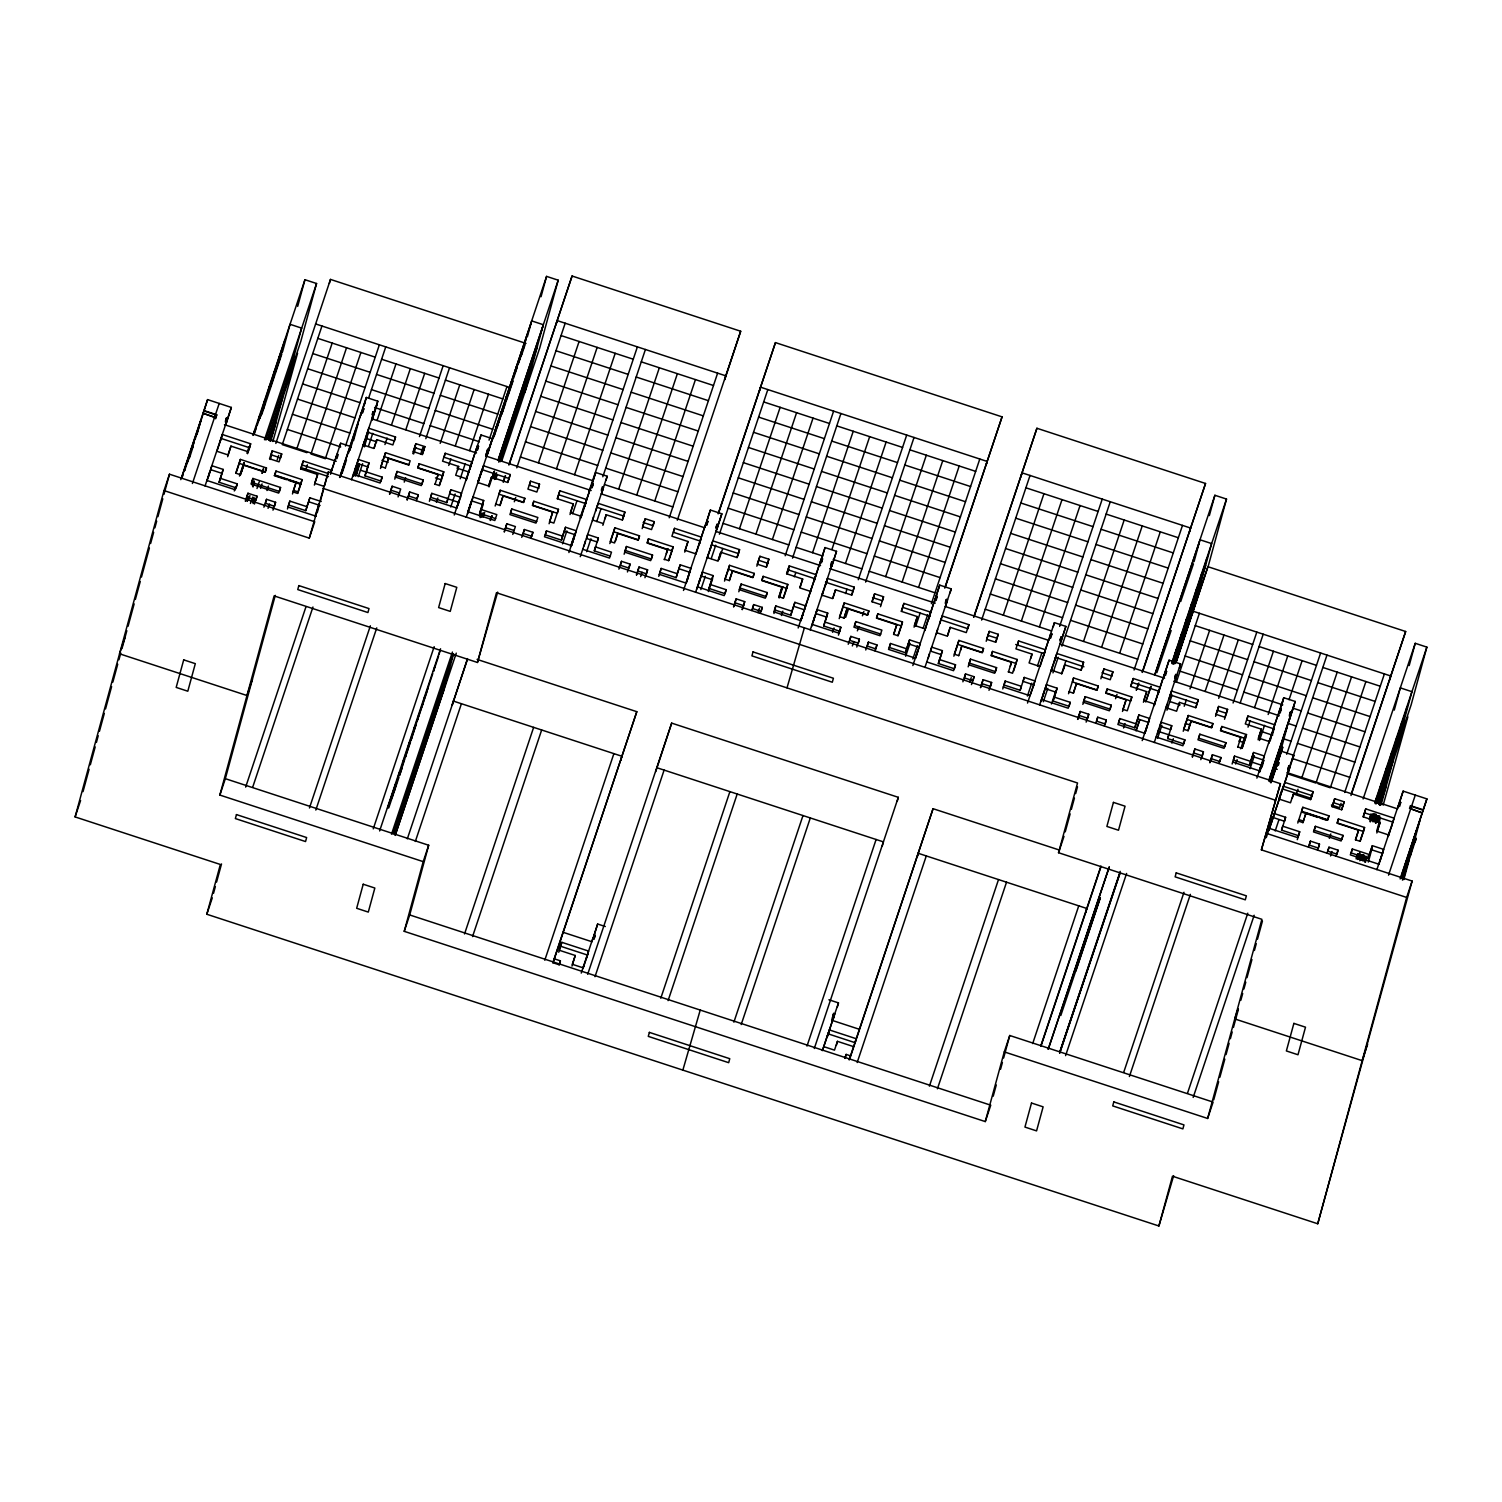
<?xml version="1.0" encoding="UTF-8"?>
<svg xmlns="http://www.w3.org/2000/svg" width="1502" height="1502" viewBox="0 0 1502 1502"><rect width="100%" height="100%" fill="white"/><g stroke="black" fill="none" stroke-linecap="round" stroke-linejoin="round"><path stroke-width="1.5" d="M1173.644 1175.672L1158.906 1225.989L206.807 914.249L220.362 864.476L75.1 816.919L164.018 490.572L169.482 474.2L314.744 521.757L309.281 538.129L164.018 490.572M83.023 791.61L89.106 769.249M90.327 764.781L95.189 746.907M96.41 742.439L98.231 735.736M99.451 731.267L104.314 713.394M105.534 708.925L111.617 686.583M112.838 682.115L117.719 664.241M118.94 659.772L120.761 653.051M121.981 648.582L126.844 630.709M128.064 626.24L134.147 603.879M135.368 599.411L140.249 581.518M141.47 577.05L149.393 547.986M150.613 543.499L153.655 532.328M154.875 527.859L156.696 521.156M157.917 516.669L162.798 498.795M164 494.308L169.482 474.2M182.061 478.03L183.056 474.35M185.028 469.168L184.633 470.652L189.646 455.406L187.919 461.752M186.023 465.451L187.018 461.79M190.885 450.975L191.881 447.314M193.833 442.17L192.331 447.69L194.302 441.757M194.978 439.767L207.595 399.607L231.346 407.436L226.595 422.344M197.006 434.454L200.63 421.18L182.174 476.265M180.803 479.645L207.595 399.607M214.448 418.363L215.556 414.345M215.668 418.776L216.739 414.777L203.934 410.534M208.271 477.11L209.642 472.285M219.949 442.208L221.32 437.382M225.375 421.949L226.464 417.969L227.684 418.363L225.675 425.085M219.104 482.273L223.16 469.413L211.838 465.695L210.749 469.675L222.071 473.393L219.104 482.273L236.152 487.85L237.241 483.869L220.193 478.293M222.071 473.393L223.16 469.413M247.586 453.698L249.576 447.765L221.207 438.471L222.277 434.491L250.646 443.785L247.999 451.689L230.951 446.113L227.666 456.702M239.269 463.386L240.358 459.405L266.474 467.948L265.403 471.947L239.269 463.386L235.983 473.224M241.728 471.159L243.981 462.916M249.576 447.765L250.646 443.785M253.575 434.622L254.683 430.492M259.771 415.322L258.081 421.499L285.136 339.414M264.84 400.133L259.79 418.701L264.859 403.512L263.169 409.689M267.112 395.27L269.909 384.963M274.997 369.774L271.618 382.146L281.775 351.787L280.649 355.918M278.377 360.78L275.016 373.153L280.085 357.983M278.94 358.715L280.067 354.603M282.526 351.806L290.036 324.282L301.639 328.131L285.924 385.845M297.678 306.37L304.944 279.71L316.565 283.502L300.832 341.273L268.088 439.166M247.961 493.238L246.872 497.218L255.941 500.185L257.03 496.204L247.961 493.238L245.333 501.105M252.899 478.443L251.829 482.424L279.466 491.473L280.555 487.493L252.899 478.443L251.041 484.038L278.677 493.088L280.555 487.493M254.026 502.926L255.227 498.495M262.118 473.243L263.413 468.455M270.848 441.156L282.658 397.823M272.2 450.844L271.13 454.824L280.611 457.922L281.7 453.942L272.2 450.844L269.553 458.748L279.053 461.865L281.7 453.942M266.53 499.321L265.441 503.301L274.509 506.268L275.598 502.288L266.53 499.321L263.901 507.188M301.02 483.606L302.09 479.626L275.974 471.065L274.885 475.045L301.02 483.606L297.715 493.426M329.389 283.39L330.478 279.41L526.019 343.414M288.76 505.085L289.848 501.105L306.896 506.681L305.807 510.661L288.76 505.085L287.445 509.009M275.974 471.065L274.566 475.308L296.119 482.367L292.477 493.97M300.851 468.943L303.254 461.001L331.623 470.295L330.553 474.275M275.279 595.374L225.338 778.674L428.69 845.25L409.708 914.943L990.757 1105.19L985.274 1121.581L404.226 931.334L423.207 861.641L219.855 795.065L274.115 595.9L477.467 662.476L497.669 592.107M305.807 510.661L309.863 497.8L321.184 501.499M303.254 461.001L300.607 468.924L317.654 474.501L314.369 485.09M309.281 538.129L328.318 471.947L1280.436 783.687L1261.38 849.869L1406.642 897.426L1317.742 1223.773L1172.48 1176.216L1158.906 1225.989M213.509 893.352L215.368 886.555M216.588 882.031L221.526 863.932M317.222 512.689L319.062 505.911M320.301 501.368L323.381 490.065M324.62 485.522L328.318 471.947M335.021 460.889L337.03 454.167L338.232 454.562L337.33 457.303L336.11 456.908M339.602 447.22L340.672 443.24L350.811 446.563M344.634 463.855L340.597 476.622M350.848 446.376L349.778 450.281L352.426 442.358M352.951 440.424L355.073 432.632M353.421 440.875L358.227 423.226M360.574 415.491L363.822 408.751L362.677 408.375L366.338 397.448L377.809 401.203L372.083 420.316M361.494 412.768L362.677 408.375M364.122 405.596L366.338 397.448M363.822 408.751L362.752 412.731L361.588 412.355M354.754 470.858L356.124 466.033M355.185 471.534L356.256 467.648M356.894 467.535L354.885 474.914L358.133 463.968M363.165 445.719L364.235 441.738M355.411 476.003L359.128 464.193L356.481 473.919M366.413 435.974L368.76 428.239L395.533 437.007L394.444 440.987L367.671 432.238M373.003 411.755L372.196 419.302L374.148 412.13L373.003 411.755L372.083 414.477L373.228 414.852M364.047 446.169L366.695 436.444M364.423 446.883L368.628 431.45M364.948 475.815L369.004 462.954L358.321 459.462L357.232 463.442L367.915 466.934L364.948 475.815L381.039 481.091L382.128 477.11L366.037 471.835M367.915 466.934L369.004 462.954M395.533 437.007L392.886 444.93L376.795 439.654L374.242 448.047M380.475 468.493L385.507 452.722L410.159 460.795L408.732 465.038L388.398 458.373L385.394 468.061M387.309 462.353L388.398 458.373M389.75 494.158L392.135 486.235L400.696 489.051L398.086 496.899M396.002 475.421L397.091 471.44L423.188 479.983L422.1 483.963L396.002 475.421L394.763 479.157M412.806 453.585L415.885 443.672L424.841 446.601L422.438 454.543M408.582 495.96L409.67 491.98L418.232 494.778L417.143 498.758L408.582 495.96L407.267 499.884M442.696 475.777L443.766 471.797L419.114 463.724L418.025 467.704L442.696 475.777L439.41 485.597M446.789 502.607L447.878 498.626L431.787 493.351L430.699 497.331L446.789 502.607L450.844 489.746L461.527 493.238L460.438 497.218L449.755 493.726L450.844 489.746M436.969 478.612L438.04 474.613L417.706 467.967L419.114 463.724M467.253 476.397L466.164 480.377L471.966 462.034L445.193 453.266L444.104 457.246L470.877 466.014M457.547 470.426L458.636 466.446L442.546 461.17L445.193 453.266M456.833 508.183L459.124 500.692L456.683 507.714M475.364 452.609L477.354 445.906L478.518 446.263L477.429 450.262L476.284 449.887M479.927 438.959L481.015 434.96L492.487 438.715L487.737 453.642L486.592 453.266L487.681 449.267L488.826 449.642L487.737 453.642M469.431 508.389L470.802 503.564M392.003 797.806L392.735 795.084M393.186 793.432L394.087 790.165M395.42 785.227L396.171 782.504L387.535 808.32M478.931 479.269L477.843 483.25L482.386 469.638M393.937 792.418L396.622 782.561M397.072 780.927L397.955 777.642M398.405 776.008L399.307 772.723M591.187 490.516L485.69 455.988L487.681 449.267M481.109 473.487L482.461 468.68M399.457 775.595L404.695 759.299M402.592 764.105L401.691 767.391L406.047 754.38M403.925 759.186L403.043 762.472L413.181 732.112L412.299 735.398M486.836 456.364L487.925 452.384L486.761 452.008M409.445 742.363L405.427 757.139L410.497 741.95M410.947 740.317L411.848 737.031L406.76 752.22M413.632 730.479L414.533 727.193M494.702 433.064L493.801 436.35L503.959 405.991L503.057 409.257M495.134 431.431L496.486 426.512M416.467 723.495L411.229 739.791M417.819 718.576L416.918 721.861L427.075 691.502M419.152 713.657L418.269 716.942L423.339 701.753M497.537 426.08L501.555 411.323M422.006 706.672L424.672 696.834M501.724 414.176L502.626 410.91L493.914 436.932M504.409 404.338L506.643 396.152M427.526 689.869L428.408 686.583M508.596 392.454L507.695 395.721L512.764 380.55M511.713 380.964L509.028 390.802L516.782 365.793M434.829 666.475L433.496 671.394L438.565 656.224M439.016 654.59L439.898 651.305M519.185 360.442L521.87 350.623M522.921 350.191L526.939 335.434M527.371 336.711L531.67 320.902L543.311 324.714L524.855 392.454M479.626 513.346L483.682 500.485L472.999 496.974L471.91 500.973L482.593 504.465L479.626 513.346L495.716 518.622M482.593 504.465L483.682 500.485M507.807 482.48L509.14 478.518L482.349 469.75L483.437 465.77L510.211 474.538L507.563 482.442L491.473 477.185L488.92 485.559M541.039 296.72L546.578 276.387L558.2 280.198L539.744 347.938L501.649 461.358M442.865 693.192L453.585 653.821M500.185 490.253L499.096 494.233L523.747 502.306L524.836 498.307L500.185 490.253L495.153 506.024M524.836 498.307L523.409 502.55L503.076 495.904L500.072 505.592M509.14 478.518L510.211 474.538M467.479 658.608L452.196 705.058L453.397 701.096M556.078 324.563L557.148 320.583L725.766 375.819L724.677 379.799L740.693 331.247L572.074 276.011L508.803 465M572.074 276.011L509.216 464.531M504.428 531.689L506.831 523.766L515.393 526.564L512.764 534.43M511.769 508.971L509.91 514.566L535.989 523.09L537.866 517.495L511.769 508.971L510.699 512.952L536.777 521.476M477.467 662.476L496.467 592.746L1077.535 782.993L1058.534 852.723L1261.887 919.318L1207.627 1118.464L1004.275 1051.888L1009.757 1035.498L1213.109 1102.092L1207.627 1118.464M538.448 488.112L539.518 484.132L530.563 481.203L529.474 485.184L538.842 488.3M524.348 529.511L523.259 533.492L531.821 536.289L532.91 532.309L524.348 529.511L521.72 537.359M533.792 501.255L532.722 505.235L557.373 513.308L558.462 509.328L533.792 501.255L532.384 505.498L552.717 512.144L549.094 523.747M561.466 540.138L562.555 536.139L546.465 530.882L545.376 534.862L561.466 540.138L565.522 527.258L576.205 530.769L575.135 534.75L564.433 531.239M557.467 498.72L559.87 490.797L586.644 499.546L584.672 506.456L586.024 502.344M559.87 490.797L557.223 498.702L573.313 503.959L570.028 514.548M581.931 513.909L580.861 517.89L585.592 503.433M590.042 490.159L595.693 472.492L607.165 476.247L606.076 480.246M595.693 472.492L590.962 487.418M592.107 487.793L593.196 483.813L592.032 483.437M584.109 545.939L585.48 541.114M592.52 520.8L593.609 516.801M595.787 511.037L597.139 506.212M601.513 493.914L602.602 489.915L601.438 489.539L602.358 486.798L603.504 487.174L602.415 491.173L601.269 490.797M610.394 556.153L594.304 550.896L595.393 546.897L611.483 552.173L609.512 558.068L582.738 549.3M598.359 538.016L597.27 541.997L586.587 538.505L587.676 534.524L598.359 538.016L594.304 550.896M605.062 518.697L606.151 514.717L622.241 519.992L624.888 512.088L598.115 503.32L597.026 507.3L623.799 516.068L622.485 520.011M613.774 531.764L614.862 527.784L639.514 535.857L638.425 539.838L613.774 531.764L609.831 543.574M639.514 535.857L638.087 540.1L617.754 533.435L615.388 541.227M623.799 516.068L624.888 512.088M621.49 561.316L620.42 565.296L628.981 568.094L630.07 564.114L621.49 561.316L618.88 569.164M625.358 550.483L626.447 546.503L652.544 555.045L651.455 559.026L625.358 550.483L624.119 554.219M643.156 522.471L653.182 525.756L654.196 521.663L645.24 518.734L642.161 528.648M637.937 571.023L639.026 567.043L647.587 569.84L646.498 573.839L637.937 571.023L636.623 574.966M672.051 550.84L673.14 546.859L648.47 538.786L647.4 542.766L672.051 550.84L668.765 560.678M676.144 577.669L677.233 573.689L661.143 568.413L660.054 572.412L676.144 577.669L680.199 564.808L690.882 568.3L689.793 572.281L679.111 568.789M666.325 553.675L667.395 549.694L647.062 543.029L648.47 538.786M700.702 539.894L699.35 544.006L701.321 537.096L674.548 528.328L673.459 532.309L700.232 541.077M558.744 952.23L561.823 942.317L588.596 951.085L586.249 958.802M554.238 958.82L560.396 960.848L559.307 964.828L553.149 962.801M620.814 760.237L621.903 756.257L453.285 701.058M477.073 659.397L636.81 711.685L553.187 962.407M561.823 942.317L559.176 950.222L575.266 955.497L571.962 966.086M674.548 528.328L671.901 536.233L687.991 541.509L684.705 552.098M687.409 579.734L688.479 575.754L686.189 583.245M584.071 964.584L583.001 968.565L588.014 953.545M591.995 941.679L593.083 937.68L581.236 973.089M704.72 527.69L710.371 510.042L721.842 513.797L717.092 528.723L715.947 528.347L717.036 524.348L718.181 524.724L717.092 528.723M593.985 934.957L595.149 935.333L594.06 939.313L592.914 938.938L597.646 924.03L605.306 926.527M710.371 510.042L705.621 524.968L706.785 525.325L707.874 521.344L706.71 520.969L707.855 521.344L706.954 524.085L705.809 523.71M597.646 924.03L592.914 938.938M698.787 583.471L699.876 579.49M699.068 582.626L700.157 578.645M708.268 554.351L707.198 558.331L711.741 544.719M710.446 548.568L711.817 543.762M716.191 531.445L717.28 527.446L716.116 527.089L717.036 524.348L718.181 524.724L721.842 513.797M655.698 771.69L671.676 723.119L898.309 797.318L897.22 801.298M759.43 391.158L760.519 387.178L987.152 461.433L986.063 465.413M671.676 723.119L587.676 974.31M945.115 587.601L1002.059 416.861L775.445 342.606L718.519 513.365M708.982 588.427L713.037 575.566L702.354 572.055L701.265 576.055L711.948 579.547L708.982 588.427L725.072 593.703L726.161 589.704L710.07 584.447M711.948 579.547L713.037 575.566M737.163 557.561L738.477 553.6L711.704 544.832L712.793 540.851L739.566 549.619L736.919 557.524L720.829 552.267L718.275 560.64M728.451 569.314L729.54 565.334L754.192 573.388L753.103 577.388L728.451 569.314L724.508 581.105M754.192 573.388L752.765 577.632L732.432 570.985L729.428 580.673M738.477 553.6L739.566 549.619M733.783 606.77L736.168 598.847L744.729 601.645L742.345 609.568M740.035 588.033L741.124 584.053L767.222 592.577L766.133 596.557L740.035 588.033L738.796 591.75M766.471 567.155L768.874 559.213L759.918 556.284L756.839 566.198M753.704 604.593L752.615 608.573L761.176 611.37L762.265 607.39L753.704 604.593L751.732 610.488M786.729 588.39L787.799 584.409L763.147 576.336L762.058 580.316L786.729 588.39L783.443 598.209M790.822 615.219L791.911 611.22L775.821 605.963L774.732 609.943L790.822 615.219L794.877 602.34L805.56 605.85L804.471 609.831L793.788 606.32M763.147 576.336L761.739 580.579L782.073 587.226L779.087 596.932M786.823 573.802L789.226 565.878L815.999 574.628L814.028 581.537L819.153 565.221M789.226 565.878L786.579 573.783L802.669 579.04L800.115 587.432M810.198 592.971L811.287 588.991M819.397 565.24L825.049 547.573L836.52 551.328L831.77 566.254L836.52 551.328M682.866 1070.1L700.232 1010.057M787.01 687.86L804.377 627.798M825.049 547.573L820.299 562.499M821.444 562.875L822.533 558.875L821.387 558.519M813.464 621.021L814.835 616.195M822.946 591.882L821.876 595.881L827.64 578.608M825.124 586.118L826.494 581.293M830.625 565.878L831.714 561.879L832.859 562.255M826.382 582.382L827.471 578.401L854.244 587.169L851.841 595.092M830.869 568.995L831.714 561.879M823.659 625.977L827.715 613.098L817.032 609.605L815.943 613.586L826.626 617.078L823.659 625.977L839.749 631.234L838.435 635.158M826.626 617.078L827.715 613.098M854.244 587.169L851.596 595.074L835.506 589.798L832.953 598.19M843.129 606.846L844.218 602.865L868.869 610.938L867.78 614.919L843.129 606.846L839.186 618.655M839.749 631.234L840.838 627.254L824.748 621.978M868.869 610.938L867.443 615.182L847.109 608.517L844.105 618.223M850.845 636.397L849.775 640.378L858.337 643.175L859.407 639.195L850.845 636.397L848.217 644.245M855.802 621.584L853.925 627.179L880.022 635.721L881.899 630.127L855.802 621.584L854.713 625.564L880.81 634.107M872.568 597.608L882.463 600.744L883.552 596.745L874.596 593.816L872.174 601.758M868.381 642.124L867.292 646.104L875.854 648.92L876.943 644.921L868.381 642.124L865.753 649.99M901.407 625.921L902.477 621.941L877.825 613.867L876.736 617.848L901.407 625.921L898.102 635.759M905.499 652.75L906.588 648.77L890.498 643.494L889.409 647.493L905.499 652.75L909.555 639.89L920.238 643.382L919.149 647.362L908.466 643.87M877.825 613.867L876.417 618.111L896.75 624.776L893.765 634.464M901.482 611.352L903.904 603.41L930.677 612.178L924.875 630.521L925.964 626.541M903.904 603.41L901.256 611.314L917.346 616.59L914.061 627.179M934.075 602.771L937.21 596.425L936.065 596.05L939.726 585.123L951.198 588.878L950.109 592.858M936.065 596.05L934.976 600.049L939.726 585.123M936.121 600.424L937.21 596.425M928.142 658.552L929.494 653.727M936.272 634.257L937.623 629.432M858.919 1029.152L832.559 1020.515L827.264 1036.774L828.672 1032.681M833.666 1013.437L831.657 1020.158L832.803 1020.515L834.812 1013.812L833.666 1013.437L832.746 1016.178L833.892 1016.535M939.801 623.649L941.172 618.843M945.528 606.526L947.537 599.805L946.391 599.429L945.302 603.428L946.448 603.785M837.384 1006.866L838.473 1002.885L828.897 999.769M882.312 845.87L883.401 841.871L656.768 767.691M938.337 663.508L942.392 650.648L931.709 647.137L930.62 651.136L941.303 654.628L938.337 663.508L954.427 668.784L955.516 664.785L939.426 659.528M941.303 654.628L942.392 650.648M968.921 624.701L967.832 628.681L941.059 619.913L942.148 615.933L968.921 624.701L966.274 632.605L950.184 627.348L947.631 635.721M836.37 1045.317L837.44 1041.337L853.53 1046.612M845.063 1058.384L846.152 1054.404L850.263 1055.756M957.807 644.396L958.877 640.415L983.547 648.47L982.458 652.469L957.807 644.396L953.845 656.186M960.698 650.047L961.768 646.067L982.12 652.713L983.547 648.47M965.523 673.929L964.434 677.909L973.014 680.725L974.085 676.726L965.523 673.929L962.895 681.795M969.391 663.114L970.48 659.134L996.577 667.658L995.488 671.638L969.391 663.114L968.152 666.832M849.55 1059.454L933.061 808.696L1059.53 850.094M917.178 857.285L918.266 853.305M1020.928 476.81L1022.017 472.83L1190.617 528.047L1189.528 532.027M933.061 808.696L849.156 1059.905M1142.553 671.976L1205.543 483.475L1036.924 428.258L974.066 616.778M995.826 642.236L998.229 634.295L989.274 631.366L986.194 641.279M981.97 683.654L983.059 679.674L991.62 682.471L990.531 686.452L981.97 683.654L980.656 687.578M1016.065 663.471L1017.154 659.472L992.503 651.417L991.414 655.398L1016.065 663.471L1013.437 671.338M1020.177 690.3L1021.266 686.301L1005.157 681.044L1004.087 685.025L1020.177 690.3L1024.233 677.421L1034.916 680.932L1033.827 684.912L1023.144 681.401L1024.233 677.421M1010.339 666.287L1011.428 662.307L991.095 655.661L992.503 651.417M1017.492 644.94L1018.581 640.96L1045.354 649.709L1044.265 653.689L1015.727 644.489M1030.935 658.101L1032.024 654.121L1015.934 648.864L1018.581 640.96M1040.191 666.156L1048.509 640.303L945.284 606.526M1048.753 640.303L1051.888 633.957L1050.743 633.6L1049.654 637.58L1050.799 637.956L1051.888 633.957M1053.315 626.653L1054.404 622.654L1065.876 626.409L1061.125 641.335L1059.98 640.96L1061.069 636.961L1062.214 637.336L1060.224 644.058M1042.82 696.083L1044.19 691.258M1052.301 666.963L1051.231 670.943L1055.775 657.332M1054.479 661.18L1055.568 657.2M1054.761 660.354L1056.826 653.464L1083.599 662.232L1081.196 670.174M1053.015 701.04L1057.07 688.179L1046.387 684.668L1045.298 688.667L1055.981 692.159L1053.015 701.04L1069.105 706.315L1070.194 702.316L1054.104 697.059M1055.981 692.159L1057.07 688.179M1063.773 668.859L1064.862 664.879L1080.952 670.136L1083.599 662.232M1073.554 677.946L1072.484 681.927L1097.136 690L1098.225 686.001L1073.554 677.946L1068.542 693.717M1098.225 686.001L1096.798 690.244L1076.465 683.598L1073.461 693.286M1079.131 715.44L1080.201 711.46L1088.762 714.257L1087.692 718.256L1079.131 715.44L1077.816 719.383M1084.068 700.645L1085.157 696.665L1111.255 705.189L1110.166 709.169L1084.068 700.645L1082.829 704.363M1102.862 672.877L1103.951 668.897L1112.907 671.826L1111.818 675.806M985.274 1121.581L1004.275 1051.888M993.216 1096.197L996.277 1084.97M1000.557 1069.217L1002.397 1062.477M1003.618 1057.99L1009.757 1035.498M1065.237 831.845L1070.137 813.859M1071.358 809.353L1074.418 798.106M1075.657 793.6L1077.497 786.86M1097.737 717.205L1096.648 721.185L1105.209 723.983L1106.298 720.002L1097.737 717.205L1095.765 723.1M1107.181 688.949L1106.092 692.929L1130.762 701.002L1131.832 697.022L1107.181 688.949L1105.772 693.192L1126.106 699.838L1122.482 711.441M1134.855 727.832L1135.944 723.833L1119.854 718.576L1118.765 722.556L1134.855 727.832L1138.91 714.952L1149.593 718.463L1148.504 722.443L1137.821 718.932M1130.837 686.414L1133.259 678.491L1160.032 687.24L1154.231 705.583L1155.32 701.603M1085.683 912.446L1086.772 908.466L918.154 853.267M1133.259 678.491L1130.612 686.395L1146.702 691.652L1143.416 702.241M1159.15 690.169L1158.061 694.149L1163.186 677.834M1194.052 561.635L1200.004 539.781L1211.626 543.574L1191.931 615.182M1163.43 677.834L1166.566 671.507L1165.421 671.131L1169.082 660.185L1180.553 663.94L1179.464 667.921M1165.421 671.131L1164.332 675.111L1169.082 660.185M1165.496 675.487L1166.566 671.507M1209.354 515.599L1214.893 495.266L1226.514 499.077L1208.059 566.817M1176.404 649.183L1172.386 663.94L1202.877 572.863M1175.522 655.867L1174.188 660.767L1199.61 584.879M1176.122 653.67L1181.473 634.013M1175.259 660.354L1180.61 640.678M1181.21 638.5L1186.561 618.824M1179.746 647.362L1175.728 662.1L1190.973 616.571M1180.328 645.165L1185.698 625.508M1186.298 623.311L1191.649 603.654M1179.464 651.849L1184.815 632.173M1185.416 629.995L1190.786 610.319M1191.368 608.141L1196.737 588.465M1157.498 733.614L1158.868 728.789M1184.552 636.66L1189.903 617.003M1190.504 614.825L1195.855 595.149M1196.456 592.971L1201.807 573.295M1165.909 708.475L1166.979 704.494M1189.64 621.49L1194.991 601.833M1195.592 599.636L1200.943 579.979M1201.544 577.782L1206.895 558.124M1169.157 698.712L1171.504 690.995L1198.277 699.763L1195.874 707.705M1174.658 678.491L1175.747 674.492L1176.892 674.867L1174.902 681.589M1351.011 795.497L1405.665 631.497L1207.927 566.705L1176.329 661.838M1159.694 731.887L1184.871 739.848L1183.783 743.847L1167.692 738.571L1168.781 734.591M1171.748 725.71L1170.659 729.69L1159.976 726.198L1161.065 722.199L1171.748 725.71L1167.692 738.571M1178.45 706.391L1179.539 702.41L1195.63 707.667L1198.277 699.763M1187.162 719.458L1188.251 715.478L1212.903 723.532L1211.814 727.531L1187.162 719.458L1183.219 731.249M1212.903 723.532L1211.476 727.775L1191.142 721.129L1188.138 730.817M1193.808 752.971L1194.879 748.991L1203.44 751.789L1202.37 755.788L1193.808 752.971L1192.494 756.914M1199.835 734.196L1198.746 738.177L1224.843 746.701L1225.932 742.72L1199.835 734.196L1197.958 739.791L1224.055 748.315L1225.932 742.72M1215.55 716.341L1218.629 706.428L1227.585 709.357L1224.524 719.27M1211.325 758.717L1212.414 754.736L1220.976 757.534L1219.887 761.514L1211.325 758.717L1210.011 762.64M1245.44 738.533L1246.51 734.553L1221.858 726.48L1220.769 730.46L1245.44 738.533L1242.154 748.353M1249.533 765.363L1250.622 761.364L1234.531 756.107L1233.442 760.087L1249.533 765.363L1253.588 752.483L1264.271 755.994L1263.182 759.974L1252.499 756.464M1239.713 741.35L1240.783 737.369L1220.45 730.723L1221.858 726.48M1274.09 727.569L1272.738 731.681L1274.71 724.771L1247.937 716.022L1246.848 720.002L1273.621 728.752M1247.937 716.022L1245.289 723.926L1261.38 729.183L1258.094 739.773M1261.943 767.165L1263.764 760.444M1269.997 739.134L1268.908 743.115L1274.316 726.968M1270.204 740.711L1272.325 732.92M1272.476 734.534L1274.278 727.926M1277.826 715.778L1281.244 709.038L1280.098 708.662L1279.028 712.643M1281.375 705.865L1283.759 697.717L1295.231 701.472L1269.246 780.646M1280.173 713.018L1281.244 709.038M1271.387 775.764L1270.955 777.341L1275.987 762.002L1269.472 780.702M1272.438 771.821L1273.508 767.935M1270.241 782.148L1272.663 774.225L1270.842 780.927M1278.352 753.441L1277.282 757.327L1283.947 736.731M1273.734 774.206L1276.381 764.48L1270.673 782.636M1289.448 719.589L1291.57 712.399L1290.425 712.023L1289.336 716.022L1290.481 716.398L1294.123 705.508M1276.869 764.8L1287.083 727.325M1277.188 764.574L1278.296 765.4L1279.216 762.678L1277.995 762.265L1276.907 766.245M1271.161 782.711L1282.783 747.151L1271.481 780.946M1261.38 849.869L1280.436 783.687M1268.946 830.268L1287.89 772.967M1274.297 813.577L1273.227 817.557L1284.548 821.275L1285.618 817.295L1274.297 813.577L1284.003 785.133M1278.784 800.66L1279.854 796.68M1282.595 789.226L1283.684 785.246M1288.153 772.967L1290.143 766.245L1288.923 765.851L1287.834 769.831L1289.054 770.226M1281.657 751.338L1293.804 755.318L1283.666 786.353L1312.035 795.647L1310.702 799.608M1292.715 759.299L1293.804 755.318M1298.61 835.732L1281.563 830.155L1282.652 826.175L1299.699 831.751L1297.296 839.674M1292.34 797.975L1293.429 793.995L1310.476 799.571L1313.123 791.667L1284.754 782.373M1213.729 1099.839L1218.648 1081.74M1219.887 1077.216L1224.825 1059.117M1226.045 1054.592L1229.124 1043.27M1230.363 1038.746L1232.203 1031.968M1233.442 1027.443L1238.38 1009.344M1240.84 1000.276L1242.698 993.498M1243.919 988.973L1245.778 982.177M1247.017 977.652L1251.936 959.534M1254.414 950.484L1256.254 943.688M1257.493 939.163L1262.431 921.045M1302.816 807.287L1301.746 811.268L1327.862 819.829L1328.951 815.849L1302.816 807.287L1297.784 823.058M1304.881 817.013L1305.97 813.033L1327.524 820.073L1328.951 815.849M1312.035 795.647L1313.123 791.667M1310.42 841.12L1309.331 845.1L1318.399 848.086L1319.488 844.105L1310.42 841.12L1308.449 847.015M1315.377 826.325L1314.288 830.306L1341.924 839.355L1343.013 835.375L1315.377 826.325L1313.499 831.92L1341.136 840.97L1343.013 835.375M1332.255 806.649L1334.677 798.726L1344.177 801.824L1341.755 809.766M1328.988 847.203L1327.899 851.183L1336.968 854.15L1338.057 850.17L1328.988 847.203L1327.017 853.098M1363.478 831.488L1364.567 827.508L1338.432 818.947L1337.362 822.927L1363.478 831.488L1360.192 841.308M1389.688 679.974L1390.777 675.994L1193.02 611.201M1368.266 858.543L1369.355 854.563L1352.307 848.987L1351.218 852.967L1368.266 858.543L1372.34 845.682L1383.661 849.381L1382.572 853.361L1371.251 849.663M1338.432 818.947L1337.024 823.19L1358.578 830.249L1355.574 839.937M1363.309 816.825L1365.731 808.883L1394.1 818.177L1391.753 825.893M1394.269 710.108L1400.315 687.878L1411.936 691.69L1396.184 749.498M1357.076 857.154L1358.015 853.718L1356.588 858.017M1409.195 665.555L1415.241 643.307L1426.862 647.118L1411.11 704.926L1378.348 802.763M1360.042 854.976L1358.916 859.088L1360.38 854.751M1370.913 815.079L1369.786 819.21L1371.251 814.873M1370.368 820.543L1371.495 816.412M1376.564 797.844L1375.438 801.974L1405.365 712.981M1371.345 820.486L1372.452 816.356L1371.007 820.693M1381.633 782.673L1376.583 801.242L1402.004 725.353M1361.657 859.501L1362.671 855.746M1373.617 815.624L1372.49 819.754L1373.936 815.417M1379.23 794.99L1377.541 801.186L1397.874 740.486M1379.981 792.249L1386.722 767.484M1378.123 802.519L1384.318 779.82M1385.069 777.078L1391.81 752.314M1363.29 860.477L1364.304 856.722M1373.861 821.632L1375.926 814.122M1382.647 789.414L1389.388 764.649M1390.139 761.889L1396.898 737.144M1375.194 820.242L1376.226 816.487M1383.042 791.423L1379.981 802.706L1385.051 787.517M1387.735 774.225L1394.476 749.479M1395.227 746.719L1401.967 721.955M1375.663 821.988L1376.696 818.233L1375.25 822.552M1380.282 805.072L1381.296 801.317M1381.99 798.801L1388.13 776.252M1392.823 759.054L1399.564 734.29M1400.315 731.549L1407.055 706.785M1365.506 862.129L1367.177 856.027M1376.151 823.04L1377.991 816.281M1381.145 804.753L1392.955 761.401M1368.322 862.035L1371.946 848.686M1376.79 830.906L1380.432 817.576M1365.731 808.883L1363.084 816.806L1380.131 822.383L1376.827 832.972M1380.075 860.796L1381.446 855.971M1388.205 836.483L1389.575 831.676M1397.498 808.771L1400.709 802.443L1399.488 802.049L1403.15 791.122L1426.9 798.895L1401.497 875.572M1400.709 802.443L1399.62 806.424L1398.4 806.03L1399.488 802.049M1403.15 791.122L1398.4 806.03M1410.716 808.752L1422.225 812.957L1409.514 808.358L1410.416 805.635L1423.239 809.822L1400.127 878.933M1388.524 875.14L1415.297 795.102M1401.366 877.318L1408.951 854.694L1403.957 869.94L1404.351 868.456M1401.742 878.126L1402.962 873.657L1401.704 877.393M1405.346 864.758L1406.341 861.097M1402.511 877.431L1405.816 866.222L1402.211 878.595M1411.185 846.602L1410.19 850.263L1416.78 829.874M1403.581 878.332L1406.079 869.17M1407.149 865.246L1409.646 856.065L1402.549 878.294M1403.807 879.646L1409.214 859.745M1410.303 855.84L1419.934 820.467M1415.128 842.115L1416.198 838.172L1402.417 880.116M1266.862 833.497L1412.124 881.054L1317.742 1223.773M1271.725 820.974L1266.28 837.572M330.74 473.224L334.777 460.889M469.995 468.924L475.12 452.609M585.761 502.475L589.798 490.14M700.439 540.025L704.476 527.69L601.269 493.895M933.831 602.771L928.705 619.087L930.057 614.975M1043.383 656.618L1044.735 652.506M1277.864 715.365L1256.874 778.13M125.023 637.411L119.54 653.802L246.966 695.52L252.449 679.129M189.59 457.735L193.063 446.751M75.1 816.919L80.582 800.547M192.406 483.494L215.443 414.74L203.84 410.928M215.537 414.383L219.217 403.418M216.739 414.777L215.837 417.518L203.033 413.275L214.542 417.462M226.464 417.969L225.544 420.71L226.764 421.104L205.042 486.01M227.684 418.363L231.346 407.436M207.088 480.621L211.181 468.417M217.339 450.018L221.714 436.951M230.951 446.113L228.004 454.918L216.682 451.201M240.358 459.405L235.758 473.168L240.32 474.67L244.3 462.71M234.293 490.966L235.795 486.517M239.456 476.04L243.812 463.029M246.929 453.191L249.163 446.526M252.88 435.411L304.944 279.71M237.241 483.869L235.27 489.765L206.9 480.471M253.725 434.51L257.349 423.677M240.508 474.839L244.075 464.55M254.214 434.191L256.391 427.695M257.124 425.517L266.549 397.335M267.262 395.157L270.904 384.324M270.66 386.164L274.284 375.331M261.724 414.552L281.794 354.021M264.483 439.748L316.565 283.502M245.558 501.161L247.342 495.585M265.929 440.048L294.148 355.617M247.286 500.861L248.769 496.411M252.486 485.315L253.969 480.865M268.088 438.64L286.675 383.104M247.286 501.386L248.769 496.937M252.486 485.841L253.969 481.391M248.487 500.035L249.97 495.585M252.993 486.986L254.42 482.255M268.595 440.33L297.565 353.233L272.857 441.494M269.891 440.649L275.824 422.869M269.947 440.931L275.148 425.366M250.44 503.452L251.923 499.021M251.247 501.518L252.73 497.068M252.599 502.119L254.007 497.387M256.992 488.507L259.208 481.842M262.212 473.337L263.639 469.093M253.049 503.489L254.533 498.533M254.401 504.071L257.03 496.204M266.474 467.948L265.065 472.191L243.512 465.132M260.578 488.338L262.061 483.907M270.247 459.462L271.731 455.012M275.842 443.447L330.478 279.41M266.943 490.516L268.426 486.066M277.213 459.8L278.659 455.463M321.954 326.009L282.282 444.63L306.896 452.665M268.051 508.333L269.496 504.034M272.97 510.154L275.598 502.288M296.645 449.323L332.186 343.057M289.848 501.105L287.877 507L316.246 516.275M296.119 482.367L292.928 491.886L297.49 493.388L302.09 479.626M305.92 469.187L307.366 464.85M346.53 347.769L310.989 454.017L325.352 458.711L360.893 352.463M306.896 506.681L309.863 497.8M317.654 474.501L314.707 483.306L324.15 486.385M219.855 795.065L225.338 778.674M314.876 516.5L319.194 503.583M331.623 470.295L340.672 443.24M345.498 446.056L379.368 344.803M339.565 477.486L361.775 411.097M339.959 477.035L365.268 401.428M348.426 453.228L350.642 446.638M342.099 473.243L346.474 459.894M368.572 398.274L385.751 346.887M245.652 787.104L305.845 607.146M351.524 479.758L377.809 401.203M206.807 914.249L212.289 897.877M353.064 476.416L357.495 463.142M363.428 445.437L367.859 432.163M373.209 416.148L376.871 405.221M353.702 475.965L357.626 463.517M363.484 446.038L367.952 432.67M354.134 475.477L358.077 463.686M356.124 475.758L359.616 464.512M252.768 786.973L312.96 607.015M358.265 476.697L362.62 463.686M368.422 446.338L372.759 433.327M377.115 420.316L395.984 363.935M376.795 439.654L373.848 448.46L363.165 444.967M384.944 444.536L387.122 438.04M391.478 425.028L410.328 368.647M385.507 452.722L380.888 466.484L385.207 467.892M382.128 477.11L380.156 483.006L353.383 474.238M405.822 429.722L424.69 373.341M389.506 494.102L392.135 486.235M397.091 471.44L395.214 477.035L421.311 485.578L423.188 479.983M415.885 443.672L413.238 451.576L422.193 454.505L424.841 446.601M404.226 482.123L405.671 477.786M413.651 453.942L415.829 447.427M419.452 436.594L443.165 365.681M420.767 453.848L422.926 447.352M425.836 438.678L449.549 367.765M407.042 499.828L409.67 491.98M309.45 807.982L370.374 625.808M416.261 500.673L418.232 494.778M315.814 810.066L376.758 627.892M440.18 443.372L459.781 384.812M429.384 501.274L431.787 493.351M435.054 484.32L438.04 474.613M443.766 471.797L439.166 485.559L434.867 484.151M436.406 502.288L437.852 497.951M448.741 465.413L450.919 458.917M455.275 445.906L474.125 389.525M458.636 466.446L455.688 475.252L466.371 478.744M450.769 506.981L455.125 493.97M460.194 478.781L465.263 463.611M469.619 450.6L488.488 394.219M454.242 514.998L481.015 434.96M458.054 504.672L460.607 497.012M478.518 446.263L477.598 449.004L476.453 448.629M489.051 440.124L506.963 386.558M485.69 455.988L486.592 453.266M467.76 511.975L471.478 500.861M478.162 480.865L481.879 469.769M486.329 456.439L546.578 276.387M466.202 517.289L487.925 452.384M488.826 449.661L531.07 323.08M467.591 513.891L472.341 499.715M492.243 440.105L509.647 388.06M510.38 385.883L525.606 340.353M504.691 403.813L508.314 392.98M514.829 373.454L523.541 347.431M503.339 408.732L506.963 397.899M513.496 378.373L517.12 367.539M518.584 363.202L522.208 352.35M502.006 413.651L505.63 402.799M506.362 400.64L513.008 381.132M521.588 355.11L525.024 344.803M373.247 828.86L434.172 646.686M491.473 477.185L488.525 485.991L477.843 482.499M479.382 515.787L483.1 504.672M489.032 486.892L494.233 471.346M492.149 477.974L494.383 471.309M542.691 326.892L498.101 460.194L558.2 280.198M480.114 517.646L481.748 513.158M493.482 477.636L495.116 473.168M498.702 462.09L537.341 346.549M481.598 517.27L483.231 512.783M494.383 479.457L496.599 472.792M500.166 461.734L531.389 368.403M483.062 516.913L484.714 512.426M495.698 479.138L497.35 474.651M379.612 830.944L440.555 648.77M413.914 729.953L417.537 719.101M424.071 699.594L432.764 673.572M412.562 734.872L416.204 724.02M388.736 807.945L399.006 777.229M399.739 775.07L401.916 768.555M490.215 520.537L491.698 516.087M503.602 480.546L505.085 476.096M490.61 520.067L492.112 515.637M503.264 482.311L505.498 475.646M503.076 495.904L499.884 505.423L495.585 504.015M391.496 834.23L452.421 652.056M392.961 833.892L453.285 653.896M449.417 669.141L394.425 833.535L448.816 671.319M516.763 467.835L565.184 323.212M443.447 691.014L395.157 835.412L456.27 653.145M504.221 531.877L506.831 523.766M514.304 501.762L515.749 497.444M407.324 838.829L467.103 660.486M530.563 481.203L527.915 489.108L536.871 492.036L539.518 484.132M538.448 462.898L579.096 341.48M415.341 841.458L461.414 703.725M530.938 538.204L532.91 532.309M423.207 861.641L428.69 845.25M556.491 468.812L597.158 347.394M404.226 931.334L409.708 914.943M546.465 530.882L544.494 536.777L571.267 545.545M552.717 512.144L549.544 521.663L553.844 523.09L558.462 509.328M574.553 474.726L615.2 353.308M562.555 536.139L565.522 527.258M573.313 503.959L570.366 512.764L581.067 516.275M562.555 543.837L566.874 530.919M572.637 513.703L576.956 500.786M570.441 546.859L574.909 533.492M580.091 518.002L585.329 502.381M588.972 491.492L637.392 346.868M568.92 552.548L591.131 486.16L592.276 486.535L593.196 483.813M571.549 545.47L575.247 534.412M602.809 476.772L645.409 349.497M580.26 556.679L607.165 476.247M586.625 551.703L590.943 538.805M596.707 521.588L601.025 508.671M464.531 933.962L533.642 727.362M602.865 525.306L606.151 514.717M618.674 489.183L659.34 367.765M472.548 936.591L541.659 729.991M614.862 527.784L610.244 541.546L614.562 542.954L617.754 533.435M636.735 495.097L677.383 373.679M626.447 546.503L624.588 552.098L650.666 560.64L652.544 555.045M627.442 571.962L630.07 564.114M645.24 518.734L642.593 526.639L651.549 529.586L654.196 521.663M654.778 501.011L695.445 379.593M636.397 574.909L639.026 567.043M640.622 576.561L642.067 572.262M644.959 577.707L647.587 569.84M669.216 517.777L717.618 373.153M658.74 576.336L661.143 568.413M664.316 559.72L668.033 548.606M677.308 520.199L740.693 331.247M673.14 546.859L668.521 560.622L664.222 559.213M544.775 960.229L613.886 753.628M677.233 573.689L680.199 564.808M687.991 541.509L685.043 550.314L695.726 553.806M552.792 962.857L636.81 711.685M683.485 590.455L705.809 523.71M686.207 583.001L689.925 571.943M695.839 554.238L700.27 540.964M559.082 964.772L560.396 960.848M718.125 513.834L775.445 342.606M695.557 592.37L717.28 527.446M696.947 588.953L701.697 574.797M575.266 955.497L572.318 964.303L583.001 967.795M700.871 589.573L705.32 576.261M711.272 558.5L715.722 545.188M719.402 534.205L767.822 389.581M720.829 552.267L717.881 561.072L707.198 557.58M708.306 591.563L712.643 578.645M719.12 559.288L722.725 548.512M595.149 935.333L594.229 938.074L593.083 937.699M739.491 528.742L780.139 407.324M729.54 565.334L724.922 579.096L729.24 580.504L732.432 570.985M594.999 976.694L664.109 770.094M726.161 589.704L724.189 595.599L697.416 586.85M755.938 534.13L796.586 412.712M733.539 606.714L736.168 598.847M741.124 584.053L739.247 589.648L765.344 598.172L767.222 592.577M742.119 609.512L744.729 601.645M759.918 556.284L757.271 564.189L766.227 567.118L768.874 559.213M772.385 539.518L813.033 418.1M758.041 612.628L759.486 608.329M760.294 613.285L762.265 607.39M785.189 555.759L833.61 411.135M775.821 605.963L773.849 611.858L800.622 620.626M782.073 587.226L778.9 596.745L783.199 598.172L787.799 584.409M773.962 613.511L775.464 609.042M779.163 597.984L782.899 586.813M787.33 573.576L788.85 569.051M792.512 558.143L840.913 413.519M781.415 615.501L782.842 611.201M794.37 576.768L795.816 572.469M660.786 998.229L729.897 791.629M791.911 611.22L794.877 602.34M802.669 579.04L799.721 587.845L810.404 591.356M812.582 552.698L853.23 431.262M668.09 1000.632L737.2 794.014M798.163 627.986L820.486 561.241L821.632 561.617L822.533 558.875M800.885 620.551L815.117 577.557M831.939 549.413L869.677 436.65M810.235 629.901L831.939 564.996M811.624 626.503L817.013 610.375M835.506 589.798L832.559 598.603L821.876 595.111M845.476 563.475L886.124 442.039M832.577 632.267L834.023 627.967M845.551 593.534L846.978 589.235M844.218 602.865L839.599 616.627L843.917 618.035L847.109 608.517M840.838 627.254L838.867 633.149L812.094 624.381M845.701 617.322L848.686 608.366M858.28 579.697L906.701 435.073M865.603 582.081L914.023 437.476M852.347 645.916L853.793 641.598M857.379 630.84L858.825 626.541M862.43 615.782L863.875 611.483M856.778 647.043L859.407 639.195M874.596 593.816L871.949 601.72L880.904 604.668M733.877 1022.167L802.988 815.548M885.673 576.637L926.321 455.219M880.491 606.677L883.552 596.745M741.199 1024.552L810.31 817.952M874.971 650.817L876.943 644.921M902.12 582.025L942.768 460.588M890.498 643.494L888.527 649.39L915.3 658.158M896.75 624.776L893.577 634.295L897.877 635.703L902.477 621.941M918.567 587.413L959.215 465.977M906.588 648.77L909.555 639.89M917.346 616.59L914.399 625.395L925.082 628.887M905.668 656.224L909.987 643.307M915.751 626.09L920.088 613.173M912.84 659.002L917.309 645.691M923.242 627.949L927.71 614.637M931.39 603.635L979.792 459.03M912.84 665.536L935.164 598.791M915.563 658.083L919.262 647.024M944.72 588.052L1002.059 416.861M946.391 599.429L945.471 602.171L946.617 602.527M924.913 667.451L951.198 588.878M806.987 1046.087L876.098 839.487M950.184 627.348L947.236 636.153L936.553 632.661M814.291 1048.49L898.309 797.318M958.877 640.415L954.277 654.177L958.595 655.585M828.353 1032.813L822.383 1050.649L838.473 1002.885M955.516 664.785L953.545 670.681L926.753 661.931M958.783 655.754L961.768 646.067M973.653 617.228L1036.924 428.258M837.44 1041.337L834.492 1050.142L823.809 1046.65M981.613 620.063L1030.034 475.458M970.48 659.134L968.602 664.729L994.699 673.253L996.577 667.658M969.804 681.964L971.231 677.665M844.837 1058.347L846.152 1054.404M971.456 684.593L974.085 676.726M989.274 631.366L986.626 639.27L995.582 642.199L998.229 634.295M1003.298 615.144L1043.946 493.707M980.431 687.522L983.059 679.674M857.173 1062.534L926.283 855.933M988.992 690.319L991.62 682.471M1021.36 621.058L1062.008 499.622M1002.773 688.949L1005.157 681.044M1008.443 672.014L1011.428 662.307M1017.154 659.472L1012.555 673.253L1008.255 671.826M1039.403 626.972L1080.051 505.536M1032.024 654.121L1029.077 662.926L1039.759 666.437M1027.406 696.064L1031.724 683.147M1037.488 665.93L1041.806 653.032M1027.518 703.067L1054.404 622.654M1033.996 684.705L1030.072 695.388M1059.642 626.372L1102.243 499.115M1061.069 636.961L1060.149 639.702L1061.294 640.077L1039.591 704.982M1062.214 637.336L1065.876 626.409M1040.98 701.584L1045.711 687.409M1043.308 701.716L1047.795 688.367M1052.977 672.877L1058.197 657.256M1061.914 646.142L1110.26 501.743M1051.475 703.95L1055.793 691.033M1061.557 673.816L1065.876 660.918M1064.862 664.879L1061.914 673.685L1051.231 670.192M929.4 1086.171L998.511 879.571M1083.543 641.429L1124.191 519.992M937.417 1088.8L1006.528 882.2M1070.194 702.316L1068.222 708.212L1041.449 699.463M1076.465 683.598L1073.273 693.117L1068.955 691.709M1101.586 647.343L1142.233 525.907M1077.572 719.327L1080.201 711.46M1085.157 696.665L1083.28 702.26L1109.377 710.784L1111.255 705.189M1086.134 722.124L1088.762 714.257M1100.872 678.81L1103.951 668.897M1112.907 671.826L1110.26 679.73L1101.304 676.801M1119.647 653.257L1160.295 531.821M1058.534 852.723L1063.998 836.351M1104.327 725.898L1106.298 720.002M1115.554 698.674L1117 694.375M1134.066 670.005L1182.487 525.4M1119.854 718.576L1117.882 724.471L1144.655 733.239M1126.106 699.838L1122.933 709.357L1127.232 710.784L1131.832 697.022M1123.552 727.982L1125.054 723.532M1136.207 690.207L1138.441 683.541M1142.158 672.427L1205.543 483.475M1136.601 689.737L1138.835 683.072M1135.944 723.833L1138.91 714.952M1146.702 691.652L1143.754 700.458L1154.437 703.969M1032.681 1043.571L1078.755 905.837M1142.196 740.599L1164.519 673.854M1144.918 733.145L1148.636 722.087M1040.698 1046.199L1100.966 866.016M1041.093 1045.73L1100.591 867.874M1048.152 1049.222L1109.133 867.067M1048.302 1049.185L1109.283 867.029M1060.787 1015.559L1100.196 897.82M1075.807 971.099L1100.346 897.802M1175.747 674.492L1174.827 677.233L1175.972 677.609M1154.268 742.514L1180.553 663.94M1059.774 1053.033L1120.004 873.094L1059.623 1053.071M1179.539 702.41L1176.592 711.216L1165.909 707.724M1188.251 715.478L1183.632 729.24L1187.951 730.648L1191.142 721.129M1184.871 739.848L1182.9 745.743L1156.127 736.994M1192.25 756.858L1194.879 748.991M1200.811 759.655L1203.44 751.789M1218.629 706.428L1215.982 714.332L1224.937 717.261L1227.585 709.357M1209.786 762.584L1212.414 754.736M1219.004 763.429L1220.976 757.534M1232.128 764.011L1234.531 756.107M1237.798 747.076L1240.783 737.369M1246.51 734.553L1241.91 748.315L1237.61 746.888M1250.622 761.364L1253.588 752.483M1261.38 729.183L1258.432 737.989L1269.115 741.5M1274.71 724.771L1283.759 697.717M1259.408 771.559L1263.351 759.768M1278.446 714.614L1282.67 701.716M1259.765 771.972L1263.726 760.162M1290.425 712.023L1289.505 714.764L1290.65 715.14L1269.19 779.294M1291.57 712.399L1295.231 701.472M1268.852 781.078L1290.349 716.848M1288.923 765.851L1288.021 768.592L1289.223 768.986M1270.654 824.955L1273.846 815.398M1281.563 830.155L1285.618 817.295M1293.429 793.995L1290.481 802.8L1279.16 799.102M1238.174 1008.687L1234.738 1018.919L1362.183 1060.656L1367.646 1044.265M1299.699 831.751L1297.728 837.647L1269.359 828.372M1305.97 813.033L1302.778 822.552L1298.216 821.05M1302.966 822.72L1304.243 818.909M1317.517 849.982L1319.488 844.105M1334.677 798.726L1332.03 806.63L1341.53 809.747L1344.177 801.824M1336.085 856.065L1338.057 850.17M1352.307 848.987L1350.336 854.882L1378.705 864.157M1358.578 830.249L1355.386 839.768L1359.948 841.27L1364.567 827.508M1369.355 854.563L1372.34 845.682M1380.131 822.383L1377.184 831.188L1388.505 834.887M1376.865 869.696L1398.569 804.79M1378.911 864.307L1382.985 852.103M1388.486 835.656L1392.035 825.049M1423.239 809.822L1426.9 798.895M1406.642 897.426L1412.124 881.054M1139.736 719.721L1136.019 730.836L1139.887 719.683M1150.908 686.395L1145.688 701.96L1151.058 686.358M1214.893 495.266L1154.625 675.299L1199.403 541.959M1156.859 672.708L1171.147 630.465M1180.666 601.626L1193.452 563.813M1226.514 499.077L1172.048 662.194M1172.161 662.776L1205.562 563.043M1172.273 663.358L1204.21 567.944M1173.212 662.344L1205.674 565.428M1173.569 663.527L1198.258 589.798M1173.682 664.109L1196.925 594.717M1174.658 662.532L1199.722 587.282M1174.771 663.114L1193.658 606.733M1174.883 663.696L1192.306 611.652M1175.841 662.682L1207.927 566.705M1157.516 738.383L1161.872 725.391M1166.96 710.202L1172.048 695.032M1176.404 682.021L1199.403 613.285M1059.961 1051.306L1120.21 871.385M1065.594 1055.624L1126.594 873.469M1171.879 743.096L1173.325 738.759M1184.214 706.24L1186.392 699.725M1190.016 688.892L1209.617 630.352M1205.111 691.427L1223.98 635.046M1218.723 698.299L1238.324 639.758M1233.086 702.992L1256.817 632.098M1240.183 702.917L1263.201 634.201M1123.759 1072.203L1183.989 892.282M1129.391 1076.521L1190.373 894.366M1235.658 763.992L1237.122 759.655M1240.746 748.822L1245.102 735.811M1248.012 727.137L1250.19 720.622M1254.545 707.63L1273.414 651.248M1250.021 768.705L1254.377 755.694M1259.446 740.505L1264.534 725.335M1268.157 714.483L1287.758 655.942M1289.054 699.688L1302.121 660.655M1286.707 754.248L1320.615 652.995M1268.195 830.662L1272.663 817.351M1279.291 797.543L1281.469 791.028M1288.003 771.521L1326.979 655.097M1187.538 1093.099L1247.786 913.178M1275.198 830.944L1278.784 820.186M1193.17 1097.418L1254.17 915.262M1296.545 793.563L1298.01 789.226M1301.633 778.393L1337.212 672.145M1312.354 793.938L1310.908 798.275L1282.201 788.869M1351.556 676.858L1315.977 783.086L1287.27 773.68M1365.9 681.551L1330.34 787.799L1318.043 783.762M1329.326 838.379L1330.81 833.948M1341.061 803.345L1339.615 807.682L1331.41 804.978M1344.684 792.493L1384.393 673.91M1330.528 855.952L1332.011 851.503M1351.349 793.732L1405.665 631.497M1363.121 798.951L1415.241 643.307M1356.118 858.9L1357.639 853.849M1369.298 819.529L1371.026 813.859M1374.743 802.763L1426.862 647.118M1370.275 818.89L1371.739 814.553M1375.363 803.72L1403.675 719.158M1357.47 859.463L1359.648 852.948M1370.218 821.387L1372.715 813.934M1376.17 803.608L1404.445 719.195M1358.315 857.454L1359.798 853.005M1370.218 821.913L1372.697 814.516M1376.32 803.664L1403.694 721.955M1358.428 859.407L1359.892 855.07M1371.495 820.392L1373.673 813.877M1377.315 803.044L1396.184 746.682M1371.983 820.073L1373.448 815.736M1377.803 802.725L1394.494 752.859M1359.423 858.787L1360.868 854.45M1378.292 802.406L1396.954 746.701M1372.396 820.543L1374.63 813.877M1359.817 860.796L1361.694 854.694M1372.884 821.782L1375.1 814.704M1378.686 804.434L1407.881 716.83L1383.154 805.128M1373.523 820.918L1375.701 814.403M1379.343 803.57L1386.59 781.885M1361.094 859.069L1362.558 854.732M1361.019 860.364L1362.464 856.027M1374.086 821.35L1375.532 817.013M1379.887 804.002L1383.53 793.169M1361.638 860.045L1363.103 855.164M1374.762 820.824L1376.452 815.323M1379.812 805.316L1386.121 786.447M1362.333 858.975L1363.797 854.638M1375.419 819.961L1376.865 815.624M1375.325 821.256L1376.771 816.919M1362.821 860.721L1364.417 855.933M1375.569 822.627L1377.916 815.624M1362.99 860.665L1364.473 856.234M1375.644 822.908L1377.916 816.074M1363.497 860.195L1364.961 855.858M1364.342 861.284L1365.825 856.853M1377.465 822.12L1379.606 815.755M1364.811 862.129L1366.294 857.68M1378.479 821.312L1379.906 817.069M571.38 545.226L573.82 538.204L571.511 545.714M800.716 620.307L803.157 613.285L800.866 620.795M915.394 657.857L917.835 650.835L915.525 658.327M1144.749 732.92L1147.19 725.898L1144.881 733.408M1259.427 770.47L1261.868 763.429L1259.577 770.939M561.053 335.566L633.262 359.222M641.279 361.851L713.488 385.507M763.692 401.935L829.48 423.489M836.783 425.873L902.571 447.427M909.874 449.83L975.662 471.365M1025.904 487.793L1098.112 511.45M1106.129 514.078L1178.338 537.735M1020.816 502.982L1093.024 526.639M1101.06 529.267L1173.269 552.924M555.965 350.736L628.174 374.392M636.191 377.021L708.418 400.677M758.604 417.105L824.391 438.659M831.695 441.062L897.483 462.597M904.805 465L970.592 486.554M550.877 365.925L623.086 389.581M631.122 392.21L703.33 415.866M753.535 432.294L819.303 453.848M826.626 456.232L892.413 477.786M899.717 480.171L965.504 501.724M1015.727 518.152L1087.955 541.809M1095.972 544.437L1168.181 568.094M545.808 381.095L618.017 404.751M626.034 407.38L698.242 431.036M748.447 447.465L814.234 469.018M821.538 471.403L887.325 492.956M894.629 495.36L960.416 516.913M1010.658 533.341L1082.867 556.998M1090.884 559.626L1163.092 583.283M540.72 396.284L612.929 419.922M620.946 422.55L693.173 446.207M743.359 462.654L809.146 484.188M816.468 486.592L882.237 508.145M889.559 510.53L955.347 532.083M1005.57 548.512L1077.779 572.168M1085.815 574.797L1158.023 598.453M315.57 323.925L508.915 387.197M317.823 338.363L375.237 357.157M381.621 359.241L439.035 378.035M445.418 380.119L502.832 398.912M1195.273 625.639L1252.687 644.452M1259.07 646.536L1316.465 665.348M1322.849 667.451L1380.263 686.245M535.632 411.454L607.841 435.111M615.876 437.739L688.085 461.396M738.289 477.824L804.077 499.377M811.38 501.762L877.168 523.316M884.471 525.719L950.259 547.272M1000.482 563.701L1072.71 587.357M1080.727 589.986L1152.935 613.642M312.754 353.552L370.168 372.327M376.551 374.43L433.965 393.224M440.349 395.308L497.763 414.101M1190.185 640.828L1247.599 659.641M1253.982 661.725L1311.396 680.537M1317.761 682.621L1375.175 701.434M530.563 426.624L602.771 450.281M610.788 452.909L682.997 476.566M733.201 492.994L798.989 514.548M806.292 516.951L872.08 538.505M879.383 540.889L945.171 562.443M995.413 578.871L1067.622 602.527M1075.639 605.156L1147.847 628.812M307.666 368.722L365.08 387.516M371.463 389.6L428.877 408.394M435.261 410.478L492.675 429.272M1185.116 655.998L1242.511 674.811M1248.894 676.895L1306.308 695.708M1312.692 697.792L1370.106 716.604M728.113 508.183L793.901 529.737M801.223 532.121L866.992 553.675M874.314 556.078L940.102 577.613M990.325 594.041L1062.534 617.697M1070.569 620.326L1142.778 643.982M525.475 441.813L597.683 465.47M605.719 468.098L677.928 491.755M302.597 383.911L360.011 402.686M374.599 407.474L423.808 423.583M430.192 425.667L479.401 441.776M1180.028 671.169L1237.441 689.981M1243.825 692.084L1282.764 704.832M1293.034 708.193L1301.22 710.878M1307.604 712.981L1365.018 731.793M520.387 456.983L592.614 480.64M604.649 484.583L672.84 506.925M723.044 523.353L788.832 544.907M796.135 547.31L822.852 556.059M833.141 559.42L861.923 568.845M869.226 571.248L935.014 592.802M985.237 609.23L1051.438 630.915M1065.481 635.515L1137.69 659.171M371.895 418.833L476.51 452.984M715.928 531.445L820.543 565.597M829.705 568.62L935.22 603.147M1059.961 644.058L1164.576 678.209M1173.757 681.213L1279.253 715.741M297.509 399.081L354.941 417.875M1287.946 723.382L1296.151 726.067M1302.516 728.151L1359.93 746.963M414.796 447.652L423.752 450.581M558.782 494.778L585.555 503.527M758.585 560.265L768.404 563.494M788.137 569.859L815.229 578.833M825.518 582.194L853.155 591.15M902.815 607.39L929.588 616.158M987.659 635.29L997.14 638.275M1055.737 657.444L1083.937 666.813M1101.98 672.727L1112.024 676.013M1132.17 682.471L1158.943 691.22M1170.415 694.975L1197.188 703.743M1217.54 710.408L1226.496 713.337M292.439 414.27L349.853 433.045M366.488 438.49L376.739 441.851M456.946 468.098L469.244 472.135M1169.87 701.528L1180.121 704.889M1262.356 731.831L1272.607 735.191M1282.858 738.552L1291.063 741.237M1297.446 743.34L1354.86 762.134M592.52 520.03L603.203 523.522M384.418 456.702L409.07 464.775M287.37 429.441L340.672 446.883M381.921 460.382L388.06 462.409M435.467 477.918L441.607 479.927M1185.285 723.42L1189.377 724.771M1238.831 740.974L1242.924 742.307M1292.358 758.51L1349.772 777.323M1411.523 806.424L1423.145 810.216M335.941 458.148L337.161 458.542M224.474 424.69L336.241 461.283M1275.987 768.986L1277.207 769.381M1286.932 772.572L1397.236 808.771M480.715 509.366L496.805 514.623L494.834 520.518L468.061 511.769M1252.199 762.19L1262.45 765.551M360.442 470.201L366.582 472.21M446.789 498.457L459.086 502.494M429.816 499.246L456.589 508.014M659.171 574.308L685.945 583.076M1003.186 686.94L1029.978 695.708M1232.56 762.002L1259.333 770.77M391.064 490.234L399.626 493.032M505.742 527.746L514.304 530.563M735.098 602.828L743.659 605.644M302.184 464.982L328.356 473.562M1333.588 802.706L1343.088 805.804M1364.642 812.864L1393.011 822.157M301.808 467.854L328.469 476.585M322.836 488.319L1274.954 800.059M274.19 475.646L286.488 479.682M288.534 480.358L300.832 484.376M1301.727 812.094L1318.118 817.482M1320.183 818.139L1326.322 820.167M294.204 490.628L298.297 491.961M1299.174 819.698L1303.285 821.031M308.774 501.781L320.095 505.479M832.577 1017.417L833.723 1017.793M563.194 932.329L591.75 941.679M560.734 946.298L587.507 955.065M183.695 659.866L176.185 687.409L187.806 691.22L195.316 663.659L183.695 659.866M236.452 814.591L235.363 818.571L305.544 841.552L306.633 837.553L236.452 814.591M298.842 585.592L297.753 589.573L367.934 612.553L369.004 608.573L298.842 585.592M363.221 884.227L356.669 908.278L368.29 912.09L374.843 888.039L363.221 884.227M445.174 583.546L438.622 607.578L450.243 611.389L456.796 587.338L445.174 583.546M649.352 1032.381L648.282 1036.38L728.677 1062.684L729.765 1058.703L649.352 1032.381M753.009 651.906L751.92 655.886L832.315 682.227L833.403 678.247L753.009 651.906M829.404 1029.94L828.334 1033.92L855.107 1042.688L856.178 1038.708L829.404 1029.94M1031.498 1103.031L1024.946 1127.082L1036.568 1130.893L1043.12 1106.843L1031.498 1103.031M1113.433 802.387L1106.88 826.438L1118.502 830.231L1125.054 806.198L1113.433 802.387M1113.808 1101.905L1112.719 1105.904L1182.881 1128.884L1183.97 1124.904L1113.808 1101.905M1176.216 872.869L1175.127 876.849L1245.289 899.829L1246.378 895.849L1176.216 872.869M1276.625 761.758L1275.742 765.006L1279.272 753.835L1276.625 761.758M1293.879 1023.388L1286.369 1050.949L1297.991 1054.761L1305.501 1027.18L1293.879 1023.388M1409.74 853.943L1408.895 857.004L1412.387 846.02L1409.74 853.943"/></g></svg>
